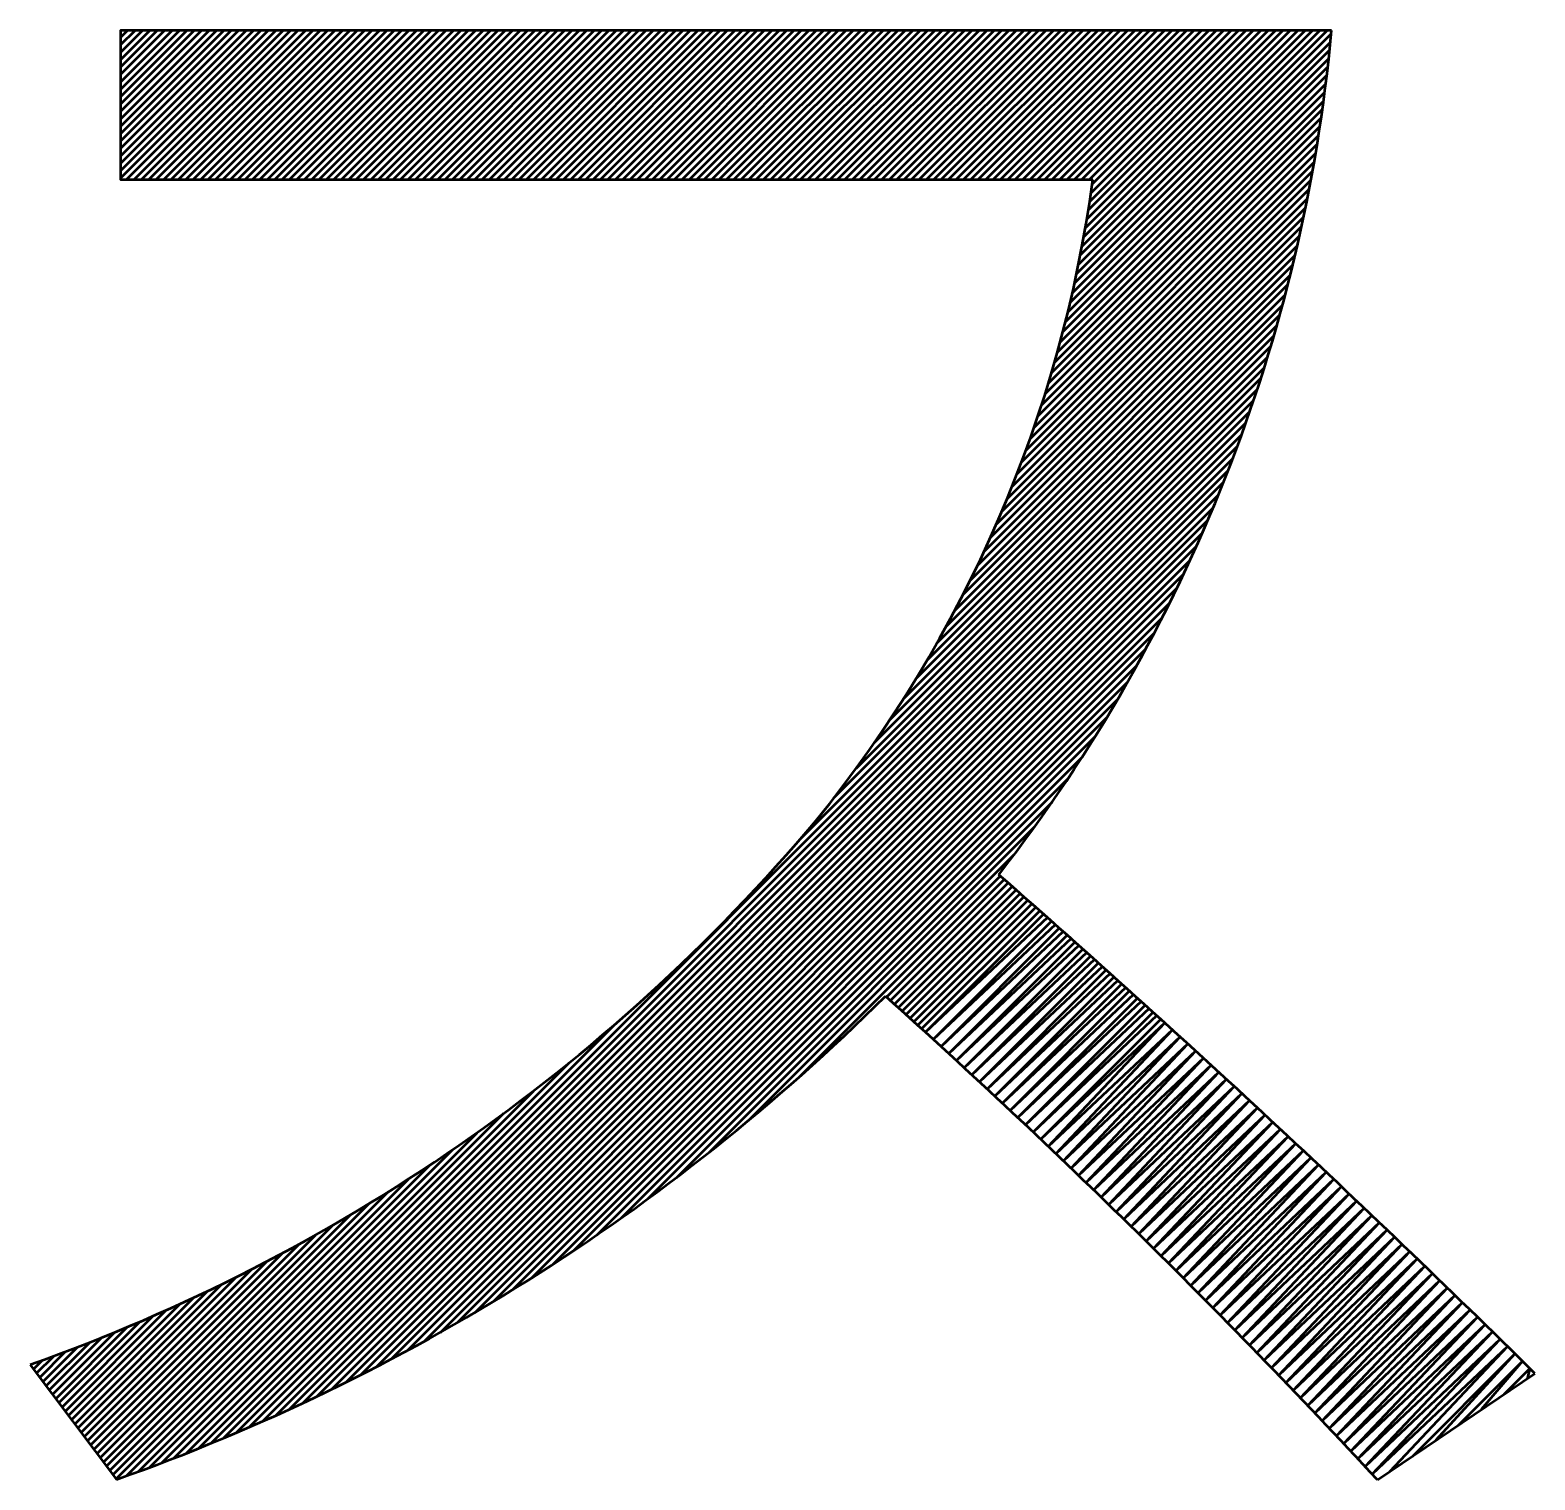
# Model space of a CAD drawing. Units: millimetres at full size, sheet at 1:50. Extents: x -14288 to 14412, y -10089 to 9986.
# Drawn here: x -787.9 to -530.2, y -9145.5 to -8897.3 of the extents above; entities that cross this region are included whole.
import ezdxf

# ---------------------------------------------------------------- set-up
doc = ezdxf.new("R2010")
doc.units = ezdxf.units.MM
doc.header["$LTSCALE"] = 50
doc.layers.add('2-8_図枠', color=251, linetype='Continuous', lineweight=50)

msp = doc.modelspace()

# ---------------------------------------------------------------- linework, layer by layer
at = {"layer": '2-8_図枠'}
for p, q in [((-772.42, -8922.65), (-747.04, -8897.27)), ((-772.42, -8921.38), (-748.31, -8897.27)), ((-772.42, -8920.11), (-749.58, -8897.27)), ((-772.42, -8918.84), (-750.85, -8897.27)), ((-772.42, -8917.57), (-752.12, -8897.27)), ((-772.42, -8916.31), (-753.38, -8897.27)), ((-772.42, -8915.04), (-754.65, -8897.27)), ((-772.42, -8913.77), (-755.92, -8897.27)), ((-772.42, -8912.5), (-757.19, -8897.27)), ((-772.42, -8911.23), (-758.46, -8897.27)), ((-772.42, -8909.96), (-759.72, -8897.27)), ((-772.42, -8908.7), (-760.99, -8897.27)), ((-772.42, -8907.43), (-762.26, -8897.27)), ((-772.42, -8906.16), (-763.53, -8897.27)), ((-772.42, -8904.89), (-764.8, -8897.27)), ((-772.42, -8903.62), (-766.06, -8897.27)), ((-772.42, -8902.35), (-767.33, -8897.27)), ((-772.42, -8901.09), (-768.6, -8897.27)), ((-772.42, -8899.82), (-769.87, -8897.27)), ((-772.42, -8898.55), (-771.14, -8897.27)), ((-771.36, -8922.86), (-745.78, -8897.27)), ((-770.09, -8922.86), (-744.51, -8897.28)), ((-768.83, -8922.86), (-743.24, -8897.28)), ((-767.56, -8922.86), (-741.97, -8897.28)), ((-766.29, -8922.86), (-740.7, -8897.28)), ((-765.02, -8922.86), (-739.44, -8897.28)), ((-763.75, -8922.86), (-738.17, -8897.28)), ((-762.48, -8922.86), (-736.9, -8897.28)), ((-761.21, -8922.86), (-735.63, -8897.28)), ((-759.95, -8922.86), (-734.36, -8897.28)), ((-758.68, -8922.86), (-733.1, -8897.28)), ((-757.41, -8922.86), (-731.83, -8897.28)), ((-756.14, -8922.86), (-730.56, -8897.28)), ((-754.87, -8922.86), (-729.29, -8897.28)), ((-753.6, -8922.86), (-728.02, -8897.28)), ((-752.34, -8922.86), (-726.76, -8897.28)), ((-751.07, -8922.86), (-725.49, -8897.28)), ((-749.8, -8922.86), (-724.22, -8897.28)), ((-748.53, -8922.86), (-722.95, -8897.28)), ((-747.26, -8922.86), (-721.68, -8897.28)), ((-745.99, -8922.86), (-720.42, -8897.28)), ((-744.73, -8922.86), (-719.15, -8897.28)), ((-743.46, -8922.86), (-717.88, -8897.28)), ((-742.19, -8922.86), (-716.61, -8897.28)), ((-740.92, -8922.86), (-715.34, -8897.28)), ((-739.65, -8922.86), (-714.08, -8897.28)), ((-738.38, -8922.86), (-712.81, -8897.28)), ((-737.12, -8922.86), (-711.54, -8897.29)), ((-735.85, -8922.86), (-710.27, -8897.29)), ((-734.58, -8922.86), (-709, -8897.29)), ((-733.31, -8922.86), (-707.74, -8897.29)), ((-732.04, -8922.86), (-706.47, -8897.29)), ((-730.77, -8922.86), (-705.2, -8897.29)), ((-729.51, -8922.86), (-703.93, -8897.29)), ((-728.24, -8922.86), (-702.66, -8897.29)), ((-726.97, -8922.86), (-701.4, -8897.29)), ((-725.7, -8922.86), (-700.13, -8897.29)), ((-724.43, -8922.86), (-698.86, -8897.29)), ((-723.16, -8922.86), (-697.59, -8897.29)), ((-721.9, -8922.86), (-696.33, -8897.29)), ((-720.63, -8922.86), (-695.06, -8897.29)), ((-719.36, -8922.86), (-693.79, -8897.29)), ((-718.09, -8922.86), (-692.52, -8897.29)), ((-716.82, -8922.86), (-691.25, -8897.29)), ((-715.55, -8922.86), (-689.99, -8897.29)), ((-714.29, -8922.86), (-688.72, -8897.29)), ((-713.02, -8922.86), (-687.45, -8897.29)), ((-711.75, -8922.86), (-686.18, -8897.29)), ((-710.48, -8922.86), (-684.91, -8897.29)), ((-709.21, -8922.86), (-683.65, -8897.29)), ((-707.94, -8922.86), (-682.38, -8897.29)), ((-706.67, -8922.86), (-681.11, -8897.29)), ((-705.41, -8922.86), (-679.84, -8897.29)), ((-704.14, -8922.86), (-678.57, -8897.3)), ((-702.87, -8922.86), (-677.31, -8897.3)), ((-701.6, -8922.86), (-676.04, -8897.3)), ((-700.33, -8922.86), (-674.77, -8897.3)), ((-699.06, -8922.86), (-673.5, -8897.3)), ((-697.8, -8922.86), (-672.23, -8897.3)), ((-696.53, -8922.86), (-670.97, -8897.3)), ((-695.26, -8922.86), (-669.7, -8897.3)), ((-693.99, -8922.86), (-668.43, -8897.3)), ((-692.72, -8922.86), (-667.16, -8897.3)), ((-691.45, -8922.86), (-665.89, -8897.3)), ((-690.19, -8922.86), (-664.63, -8897.3)), ((-688.92, -8922.86), (-663.36, -8897.3)), ((-687.65, -8922.86), (-662.09, -8897.3)), ((-686.38, -8922.86), (-660.82, -8897.3)), ((-685.11, -8922.86), (-659.55, -8897.3)), ((-683.84, -8922.86), (-658.29, -8897.3)), ((-682.58, -8922.86), (-657.02, -8897.3)), ((-681.31, -8922.86), (-655.75, -8897.3)), ((-680.04, -8922.86), (-654.48, -8897.3)), ((-678.77, -8922.86), (-653.21, -8897.3)), ((-677.5, -8922.86), (-651.95, -8897.3)), ((-676.23, -8922.86), (-650.68, -8897.3)), ((-674.97, -8922.86), (-649.41, -8897.3)), ((-673.7, -8922.86), (-648.14, -8897.3)), ((-672.43, -8922.86), (-646.87, -8897.3)), ((-671.16, -8922.86), (-645.61, -8897.31)), ((-669.89, -8922.86), (-644.34, -8897.31)), ((-668.62, -8922.86), (-643.07, -8897.31)), ((-667.36, -8922.86), (-641.8, -8897.31)), ((-666.09, -8922.86), (-640.53, -8897.31)), ((-664.82, -8922.86), (-639.27, -8897.31)), ((-663.55, -8922.86), (-638, -8897.31)), ((-662.28, -8922.86), (-636.73, -8897.31)), ((-661.01, -8922.86), (-635.46, -8897.31)), ((-659.75, -8922.86), (-634.19, -8897.31)), ((-658.48, -8922.86), (-632.93, -8897.31)), ((-657.21, -8922.86), (-631.66, -8897.31)), ((-655.94, -8922.86), (-630.39, -8897.31)), ((-654.67, -8922.86), (-629.12, -8897.31)), ((-653.4, -8922.86), (-627.85, -8897.31)), ((-652.13, -8922.86), (-626.59, -8897.31)), ((-650.87, -8922.86), (-625.32, -8897.31)), ((-649.6, -8922.86), (-624.05, -8897.31)), ((-648.33, -8922.86), (-622.78, -8897.31)), ((-647.06, -8922.86), (-621.51, -8897.31)), ((-645.79, -8922.86), (-620.25, -8897.31)), ((-644.52, -8922.86), (-618.98, -8897.31)), ((-643.26, -8922.86), (-617.71, -8897.31)), ((-641.99, -8922.86), (-616.44, -8897.31)), ((-640.72, -8922.86), (-615.17, -8897.31)), ((-639.45, -8922.86), (-613.91, -8897.31)), ((-638.18, -8922.86), (-612.64, -8897.32)), ((-636.91, -8922.86), (-611.37, -8897.32)), ((-635.65, -8922.86), (-610.1, -8897.32)), ((-634.38, -8922.86), (-608.83, -8897.32)), ((-633.11, -8922.86), (-607.57, -8897.32)), ((-631.84, -8922.86), (-606.3, -8897.32)), ((-630.57, -8922.86), (-605.03, -8897.32)), ((-629.3, -8922.86), (-603.76, -8897.32)), ((-628.04, -8922.86), (-602.49, -8897.32)), ((-626.77, -8922.86), (-601.23, -8897.32)), ((-625.5, -8922.86), (-599.96, -8897.32)), ((-624.23, -8922.86), (-598.69, -8897.32)), ((-622.96, -8922.86), (-597.42, -8897.32)), ((-621.69, -8922.86), (-596.15, -8897.32)), ((-620.43, -8922.86), (-594.89, -8897.32)), ((-619.16, -8922.86), (-593.62, -8897.32)), ((-617.89, -8922.86), (-592.35, -8897.32)), ((-616.62, -8922.86), (-591.08, -8897.32)), ((-615.35, -8922.86), (-589.81, -8897.32)), ((-614.08, -8922.86), (-588.55, -8897.32)), ((-612.82, -8922.86), (-587.28, -8897.32)), ((-611.55, -8922.86), (-586.01, -8897.32)), ((-610.28, -8922.86), (-584.74, -8897.32)), ((-609.76, -8943.9), (-565.17, -8899.32)), ((-609.37, -8942.25), (-565.04, -8897.92)), ((-609.01, -8922.86), (-583.47, -8897.32)), ((-609.01, -8940.62), (-565.72, -8897.33)), ((-608.66, -8939), (-566.99, -8897.33)), ((-608.33, -8937.4), (-568.26, -8897.33)), ((-608.02, -8935.82), (-569.53, -8897.33)), ((-607.74, -8922.86), (-582.21, -8897.32)), ((-607.71, -8934.25), (-570.79, -8897.33)), ((-607.43, -8932.69), (-572.06, -8897.33)), ((-607.15, -8931.15), (-573.33, -8897.33)), ((-606.89, -8929.62), (-574.6, -8897.33)), ((-606.65, -8928.11), (-575.87, -8897.33)), ((-606.47, -8922.86), (-580.94, -8897.32)), ((-606.41, -8926.6), (-577.13, -8897.33)), ((-606.19, -8925.11), (-578.4, -8897.33)), ((-605.98, -8923.64), (-579.67, -8897.32)), ((-610.57, -8947.25), (-565.46, -8902.15)), ((-610.15, -8945.57), (-565.32, -8900.73)), ((-611.01, -8948.96), (-565.62, -8903.57)), ((-611.94, -8952.42), (-565.96, -8906.45)), ((-611.46, -8950.68), (-565.79, -8905.01)), ((-612.96, -8955.98), (-566.34, -8909.36)), ((-612.44, -8954.19), (-566.15, -8907.9)), ((-614.07, -8959.63), (-566.75, -8912.31)), ((-613.5, -8957.79), (-566.54, -8910.83)), ((-614.66, -8961.49), (-566.97, -8913.8)), ((-615.94, -8965.3), (-567.45, -8916.81)), ((-615.29, -8963.38), (-567.2, -8915.3)), ((-617.33, -8969.23), (-567.96, -8919.86)), ((-616.62, -8967.25), (-567.7, -8918.33)), ((-618.87, -8973.3), (-568.52, -8922.95)), ((-618.08, -8971.25), (-568.23, -8921.4)), ((-619.69, -8975.4), (-568.81, -8924.52)), ((-621.47, -8979.71), (-569.44, -8927.68)), ((-620.56, -8977.53), (-569.12, -8926.09)), ((-622.43, -8981.94), (-569.77, -8929.28)), ((-624.51, -8986.56), (-570.47, -8932.52)), ((-623.44, -8984.22), (-570.11, -8930.89)), ((-626.85, -8991.44), (-571.22, -8935.81)), ((-625.65, -8988.96), (-570.84, -8934.15)), ((-628.14, -8993.99), (-571.62, -8937.47)), ((-630.98, -8999.37), (-572.46, -8940.85)), ((-629.51, -8996.63), (-572.03, -8939.15)), ((-632.57, -9002.23), (-572.9, -8942.56)), ((-636.18, -9008.38), (-573.84, -8946.03)), ((-634.3, -9005.23), (-573.36, -8944.29)), ((-638.27, -9011.73), (-574.33, -8947.79)), ((-640.6, -9015.33), (-574.84, -8949.57)), ((-646.38, -9023.65), (-575.92, -8953.19)), ((-643.26, -9019.26), (-575.37, -8951.37)), ((-650.22, -9028.76), (-576.49, -8955.02)), ((-759.08, -9140.16), (-577.69, -8958.76)), ((-656, -9035.81), (-577.08, -8956.88)), ((-756.95, -9139.29), (-578.32, -8960.66)), ((-754.78, -9138.39), (-578.98, -8962.59)), ((-752.59, -9137.47), (-579.66, -8964.54)), ((-750.36, -9136.51), (-580.37, -8966.51)), ((-748.11, -9135.52), (-581.1, -8968.52)), ((-745.82, -9134.5), (-581.86, -8970.55)), ((-743.49, -9133.44), (-582.66, -8972.61)), ((-741.13, -9132.35), (-583.48, -8974.7)), ((-738.72, -9131.21), (-584.34, -8976.83)), ((-736.27, -9130.03), (-585.23, -8978.99)), ((-733.78, -9128.81), (-586.16, -8981.19)), ((-731.24, -9127.53), (-587.14, -8983.43)), ((-728.64, -9126.2), (-588.15, -8985.71)), ((-725.99, -9124.82), (-589.21, -8988.04)), ((-723.27, -9123.37), (-590.32, -8990.42)), ((-720.49, -9121.86), (-591.49, -8992.85)), ((-717.63, -9120.27), (-592.71, -8995.35)), ((-714.69, -9118.6), (-594, -8997.9)), ((-711.66, -9116.84), (-595.35, -9000.53)), ((-708.53, -9114.98), (-596.79, -9003.23)), ((-705.29, -9113), (-598.31, -9006.02)), ((-701.92, -9110.89), (-599.93, -9008.91)), ((-698.39, -9108.64), (-601.66, -9011.91)), ((-694.69, -9106.2), (-603.52, -9015.04)), ((-690.77, -9103.56), (-605.53, -9018.31)), ((-686.6, -9100.65), (-607.72, -9021.77)), ((-682.09, -9097.41), (-610.12, -9025.44)), ((-677.13, -9093.72), (-612.8, -9029.39)), ((-671.53, -9089.39), (-615.84, -9033.69)), ((-664.88, -9084), (-619.38, -9038.51)), ((-655.97, -9076.36), (-621.73, -9042.12)), ((-641.2, -9062.86), (-621.05, -9042.71)), ((-640.53, -9063.46), (-620.38, -9043.31)), ((-639.86, -9064.06), (-619.7, -9043.9)), ((-639.19, -9064.66), (-619.03, -9044.49)), ((-638.53, -9065.26), (-618.35, -9045.09)), ((-637.86, -9065.86), (-617.68, -9045.68)), ((-637.19, -9066.46), (-617, -9046.27)), ((-636.53, -9067.07), (-616.33, -9046.87)), ((-635.86, -9067.67), (-615.65, -9047.46)), ((-635.2, -9068.27), (-614.98, -9048.06)), ((-634.53, -9068.88), (-614.31, -9048.65)), ((-613.63, -9049.25), (-634.53, -9068.88)), ((-633.2, -9070.09), (-612.96, -9049.84)), ((-612.29, -9050.44), (-633.2, -9070.09)), ((-631.88, -9071.3), (-611.62, -9051.04)), ((-610.95, -9051.63), (-631.88, -9071.3)), ((-630.55, -9072.51), (-610.27, -9052.23)), ((-609.6, -9052.83), (-630.55, -9072.51)), ((-629.23, -9073.72), (-608.93, -9053.42)), ((-608.26, -9054.02), (-629.23, -9073.72)), ((-627.91, -9074.94), (-607.59, -9054.62)), ((-606.92, -9055.22), (-627.91, -9074.94)), ((-626.59, -9076.16), (-606.25, -9055.82)), ((-605.58, -9056.41), (-626.59, -9076.16)), ((-625.27, -9077.37), (-604.91, -9057.01)), ((-604.24, -9057.61), (-625.27, -9077.37)), ((-623.96, -9078.6), (-603.57, -9058.21)), ((-602.9, -9058.81), (-623.96, -9078.6)), ((-622.64, -9079.82), (-602.24, -9059.41)), ((-601.57, -9060.01), (-622.64, -9079.82)), ((-621.33, -9081.04), (-600.9, -9060.61)), ((-600.23, -9061.21), (-621.33, -9081.04)), ((-620.02, -9082.27), (-599.57, -9061.81)), ((-598.9, -9062.42), (-620.02, -9082.27)), ((-618.71, -9083.5), (-598.23, -9063.02)), ((-597.57, -9063.62), (-618.71, -9083.5)), ((-617.41, -9084.73), (-596.9, -9064.22)), ((-596.23, -9064.82), (-617.41, -9084.73)), ((-616.1, -9085.96), (-595.57, -9065.43)), ((-594.9, -9066.03), (-616.1, -9085.96)), ((-614.8, -9087.19), (-594.24, -9066.63)), ((-593.57, -9067.24), (-614.8, -9087.19)), ((-613.5, -9088.43), (-593.57, -9067.24)), ((-761.19, -9141), (-687.79, -9067.59)), ((-592.24, -9068.45), (-613.5, -9088.43)), ((-612.2, -9089.67), (-592.24, -9068.45)), ((-590.92, -9069.65), (-612.2, -9089.67)), ((-610.9, -9090.91), (-590.92, -9069.65)), ((-589.59, -9070.86), (-610.9, -9090.91)), ((-609.6, -9092.15), (-589.59, -9070.86)), ((-588.26, -9072.08), (-609.6, -9092.15)), ((-608.31, -9093.39), (-588.26, -9072.08)), ((-763.28, -9141.81), (-695.58, -9074.11)), ((-586.94, -9073.29), (-608.31, -9093.39)), ((-607.02, -9094.63), (-586.94, -9073.29)), ((-585.62, -9074.5), (-607.02, -9094.63)), ((-605.73, -9095.88), (-585.62, -9074.5)), ((-584.29, -9075.72), (-605.73, -9095.88)), ((-604.44, -9097.13), (-584.29, -9075.72)), ((-582.97, -9076.93), (-604.44, -9097.13)), ((-603.15, -9098.38), (-582.97, -9076.93)), ((-765.34, -9142.6), (-701.61, -9078.88)), ((-581.65, -9078.15), (-603.15, -9098.38)), ((-601.87, -9099.63), (-581.65, -9078.15)), ((-580.33, -9079.37), (-601.87, -9099.63)), ((-600.58, -9100.88), (-580.33, -9079.37)), ((-767.37, -9143.37), (-706.75, -9082.75)), ((-579.02, -9080.58), (-600.58, -9100.88)), ((-599.3, -9102.14), (-579.02, -9080.58)), ((-577.7, -9081.8), (-599.3, -9102.14)), ((-598.02, -9103.39), (-577.7, -9081.8)), ((-576.38, -9083.03), (-598.02, -9103.39)), ((-596.74, -9104.65), (-576.38, -9083.03)), ((-575.07, -9084.25), (-596.74, -9104.65)), ((-595.47, -9105.91), (-575.07, -9084.25)), ((-769.39, -9144.12), (-711.34, -9086.07)), ((-573.76, -9085.47), (-595.47, -9105.91)), ((-594.19, -9107.18), (-573.76, -9085.47)), ((-572.44, -9086.7), (-594.19, -9107.18)), ((-592.92, -9108.44), (-572.44, -9086.7)), ((-771.38, -9144.84), (-715.54, -9089)), ((-571.13, -9087.92), (-592.92, -9108.44)), ((-591.65, -9109.71), (-571.13, -9087.92)), ((-569.82, -9089.15), (-591.65, -9109.71)), ((-590.38, -9110.97), (-569.82, -9089.15)), ((-568.51, -9090.37), (-590.38, -9110.97)), ((-589.11, -9112.24), (-568.51, -9090.37)), ((-773.17, -9145.37), (-719.43, -9091.63)), ((-567.2, -9091.6), (-589.11, -9112.24)), ((-587.85, -9113.52), (-567.2, -9091.6)), ((-565.9, -9092.83), (-587.85, -9113.52)), ((-586.58, -9114.79), (-565.9, -9092.83)), ((-773.72, -9144.64), (-723.09, -9094.02)), ((-564.59, -9094.06), (-586.58, -9114.79)), ((-585.32, -9116.06), (-564.59, -9094.06)), ((-563.29, -9095.3), (-585.32, -9116.06)), ((-584.06, -9117.34), (-563.29, -9095.3)), ((-774.26, -9143.92), (-726.56, -9096.22)), ((-561.98, -9096.53), (-584.06, -9117.34)), ((-582.8, -9118.62), (-561.98, -9096.53)), ((-560.68, -9097.76), (-582.8, -9118.62)), ((-581.55, -9119.9), (-560.68, -9097.76)), ((-775.35, -9142.47), (-733.04, -9100.16)), ((-774.81, -9143.2), (-729.87, -9098.26)), ((-559.38, -9099), (-581.55, -9119.9)), ((-580.29, -9121.18), (-559.38, -9099)), ((-558.08, -9100.23), (-580.29, -9121.18)), ((-579.04, -9122.46), (-558.08, -9100.23)), ((-775.9, -9141.75), (-736.09, -9101.94)), ((-556.78, -9101.47), (-579.04, -9122.46)), ((-577.79, -9123.75), (-556.78, -9101.47)), ((-555.48, -9102.71), (-577.79, -9123.75)), ((-576.54, -9125.04), (-555.48, -9102.71)), ((-776.99, -9140.3), (-741.89, -9105.2)), ((-776.44, -9141.03), (-739.03, -9103.62)), ((-554.18, -9103.95), (-576.54, -9125.04)), ((-575.29, -9126.33), (-554.18, -9103.95)), ((-552.89, -9105.19), (-575.29, -9126.33)), ((-574.04, -9127.62), (-552.89, -9105.19)), ((-778.07, -9138.85), (-747.35, -9108.13)), ((-777.53, -9139.58), (-744.65, -9106.7)), ((-551.59, -9106.43), (-574.04, -9127.62)), ((-572.8, -9128.91), (-551.59, -9106.43)), ((-550.3, -9107.67), (-572.8, -9128.91)), ((-571.56, -9130.2), (-550.3, -9107.67)), ((-779.16, -9137.41), (-752.54, -9110.78)), ((-778.62, -9138.13), (-749.97, -9109.49)), ((-549, -9108.92), (-571.56, -9130.2)), ((-570.32, -9131.5), (-549, -9108.92)), ((-547.71, -9110.16), (-570.32, -9131.5)), ((-569.08, -9132.8), (-547.71, -9110.16)), ((-780.25, -9135.96), (-757.5, -9113.2)), ((-779.71, -9136.68), (-755.04, -9112.02)), ((-546.42, -9111.41), (-569.08, -9132.8)), ((-567.84, -9134.1), (-546.42, -9111.41)), ((-545.13, -9112.66), (-567.84, -9134.1)), ((-566.61, -9135.4), (-545.13, -9112.66)), ((-781.34, -9134.51), (-762.26, -9115.43)), ((-780.8, -9135.24), (-759.9, -9114.34)), ((-543.84, -9113.9), (-566.61, -9135.4)), ((-565.37, -9136.7), (-543.84, -9113.9)), ((-542.56, -9115.15), (-565.37, -9136.7)), ((-564.14, -9138.01), (-542.56, -9115.15)), ((-782.98, -9132.34), (-769.08, -9118.45)), ((-782.43, -9133.06), (-766.85, -9117.48)), ((-781.89, -9133.79), (-764.57, -9116.47)), ((-541.27, -9116.4), (-564.14, -9138.01)), ((-562.91, -9139.32), (-541.27, -9116.4)), ((-539.98, -9117.66), (-562.91, -9139.32)), ((-561.69, -9140.63), (-539.98, -9117.66)), ((-784.61, -9130.17), (-775.59, -9121.15)), ((-784.06, -9130.89), (-773.45, -9120.28)), ((-783.52, -9131.62), (-771.28, -9119.38)), ((-538.7, -9118.91), (-561.69, -9140.63)), ((-560.46, -9141.94), (-538.7, -9118.91)), ((-537.42, -9120.16), (-560.46, -9141.94)), ((-559.24, -9143.25), (-537.42, -9120.16)), ((-786.24, -9128), (-781.82, -9123.57)), ((-785.7, -9128.72), (-779.77, -9122.79)), ((-785.15, -9129.44), (-777.69, -9121.98)), ((-536.13, -9121.42), (-559.24, -9143.25)), ((-558.01, -9144.56), (-536.13, -9121.42)), ((-534.85, -9122.67), (-558.01, -9144.56)), ((-555, -9144.08), (-534.85, -9122.67)), ((-551.08, -9141.44), (-533.57, -9123.93)), ((-533.57, -9123.93), (-547.17, -9138.79)), ((-787.9, -9125.8), (-773.1, -9145.46)), ((-787.33, -9126.55), (-785.84, -9125.06)), ((-786.79, -9127.27), (-783.84, -9124.33)), ((-543.26, -9136.15), (-532.29, -9125.19)), ((-532.29, -9125.19), (-539.34, -9133.5)), ((-535.43, -9130.86), (-531.02, -9126.45)), ((-531.02, -9126.45), (-531.51, -9128.21)), ((-557.12, -9145.52), (-530.16, -9127.29))]:
    msp.add_line(p, q, dxfattribs=at)
msp.add_lwpolyline([(-564.99, -8897.33), (-772.42, -8897.33), (-772.42, -8922.86), (-605.88, -8922.86)], dxfattribs=at)
for centre, radius, start, end in [((-839.62, -8872.59), 275.74, 322.118, 354.852), ((-825.05, -8893.31), 221.16, 320.943, 352.322), ((-891.92, -8831.67), 311.97, 289.477, 319.891), ((-2005.24, -10621.38), 2099.56, 45.367, 48.789), ((-891.8, -8810.41), 355.45, 289.507, 314.786), ((-1489.72, -10010), 1271.63, 42.829, 48.155)]:
    msp.add_arc(centre, radius, start, end, dxfattribs=at)

doc.saveas('drawing.dxf')
